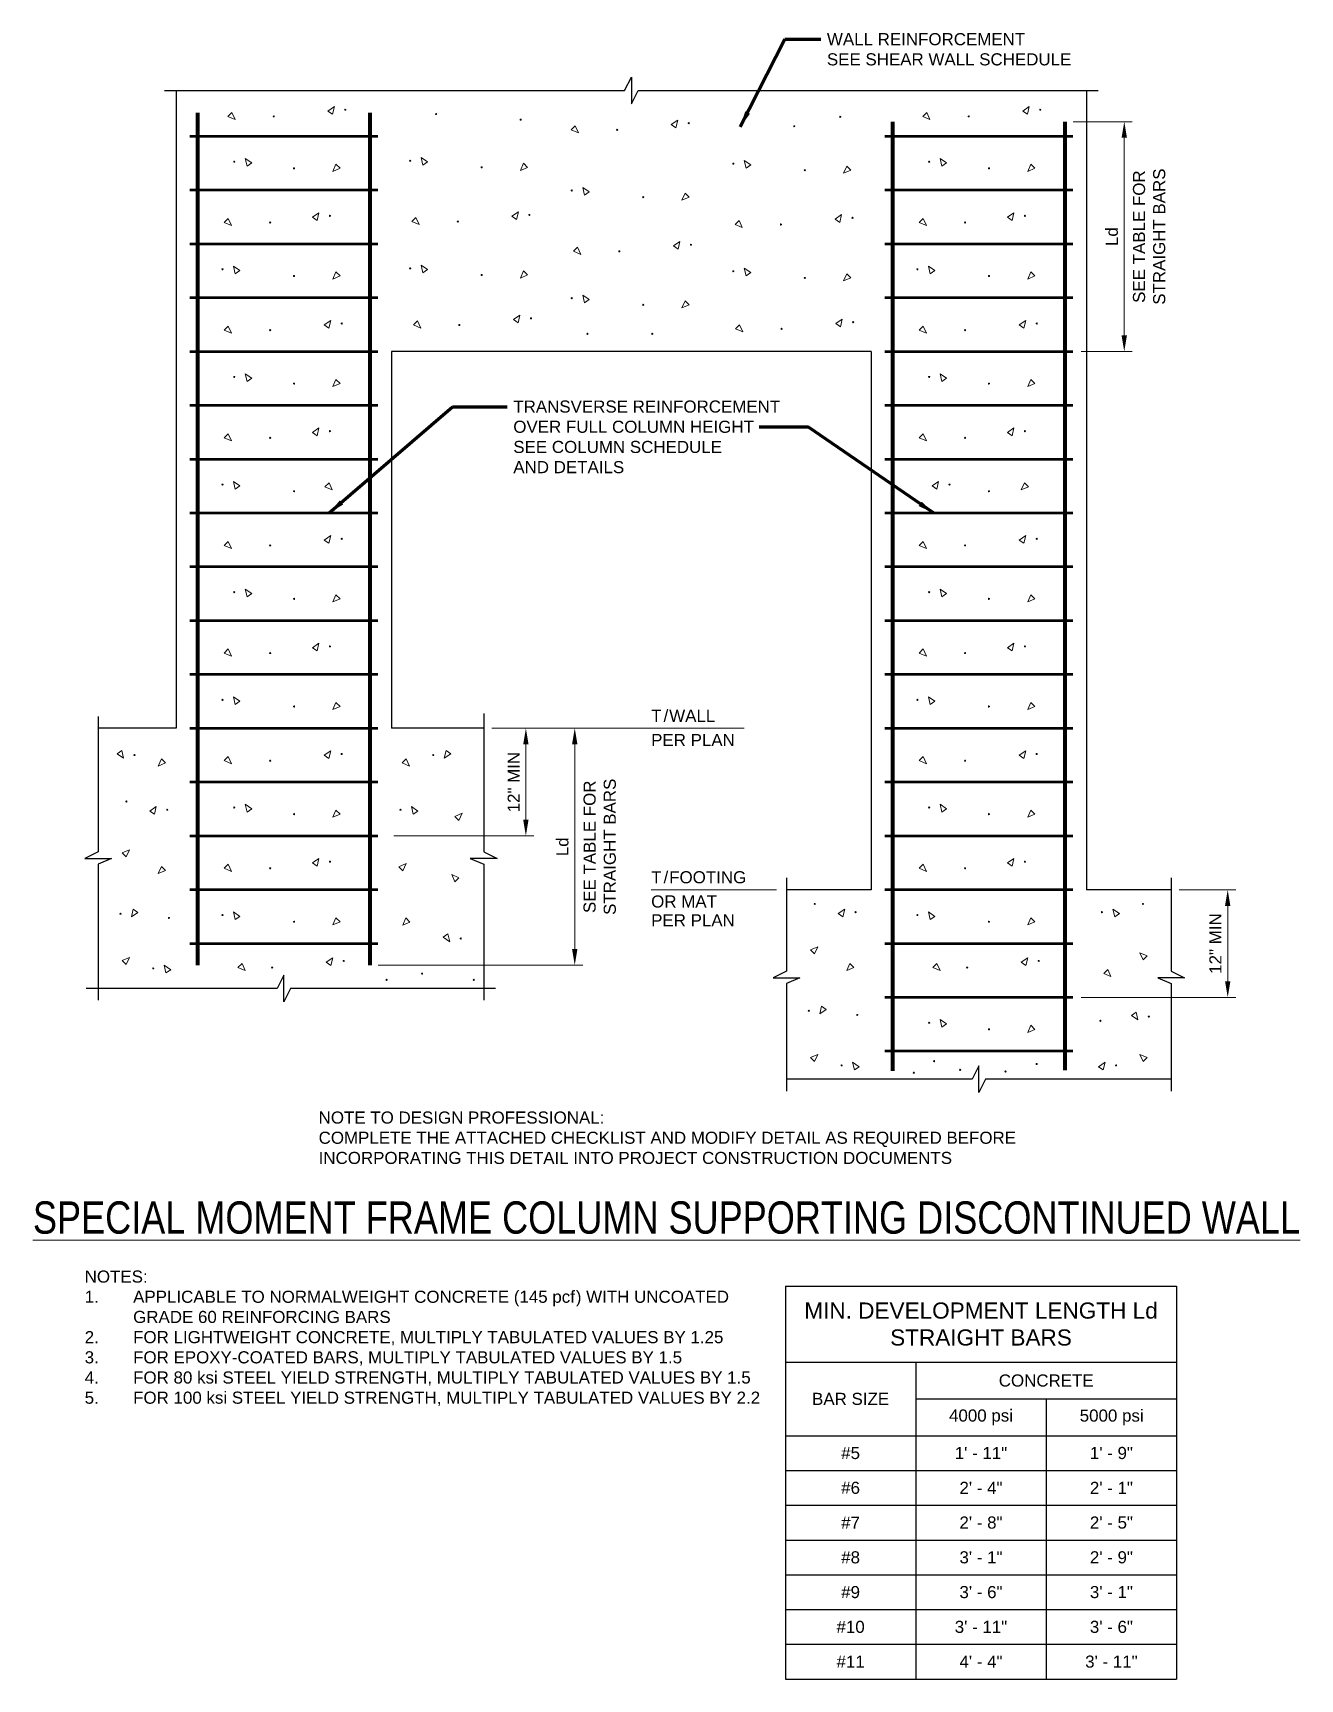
# Model space of a CAD drawing. Header units: inches. Extents: x 76 to 194, y 1865 to 2018.
import ezdxf

# ---------------------------------------------------------------- set-up
doc = ezdxf.new("R2010")
doc.units = ezdxf.units.IN
doc.header["$LTSCALE"] = 5
doc.header["$MEASUREMENT"] = 0
for name, color, linetype, lineweight in [('S-ANNO-DIMS', 1, 'Continuous', 20), ('S-ANNO-SCHD', 4, 'Continuous', 30), ('S-ANNO-TEXT', 7, 'Continuous', 20), ('S-DELT-PATT', 7, 'Continuous', 15), ('S-DETL', 3, 'Continuous', 30)]:
    doc.layers.add(name, color=color, linetype=linetype, lineweight=lineweight)
doc.styles.add('Romans', font='arial.ttf')
doc.dimstyles.get("Standard").update_dxf_attribs({"dimtxt": 0.18, "dimasz": 0.18, "dimexe": 0.18, "dimexo": 0.0625, "dimgap": 0.09, "dimtad": 0, "dimtih": 1, "dimtoh": 1, "dimdec": 4, "dimzin": 0, "dimdsep": 46, "dimtxsty": 'Standard', "dimcen": 0.09, "dimadec": 0, "dimazin": 0, "dimtfac": 1, "dimtdec": 4, "dimtofl": 0, "dimtmove": 0, "dimatfit": 3, "dimfxl": 1, "dimtolj": 1, "dimtzin": 0, "dimarcsym": 0})

# ---------------------------------------------------------------- blocks, each defined once
blk = doc.blocks.new('*D0')
at = {"layer": 'Defpoints', "color": 0, "transparency": 16777216}
for p in [(181.72, 1938.76), (172.61, 1928.76), (186.97, 1928.76)]:
    blk.add_point(p, dxfattribs=at)
at = {"layer": 'S-ANNO-DIMS', "transparency": 16777216}
for p, q in [((182.47, 1938.76), (187.72, 1938.76)), ((186.97, 1937.26), (186.97, 1930.26)), ((173.36, 1928.76), (187.72, 1928.76))]:
    blk.add_line(p, q, dxfattribs=at)
for points in [[(186.72, 1937.26), (187.22, 1937.26), (186.97, 1938.76)], [(186.72, 1930.26), (187.22, 1930.26), (186.97, 1928.76)]]:
    blk.add_solid(points, dxfattribs=at)
at = {"layer": 'S-ANNO-DIMS', "transparency": 16777216, "insert": (185.83, 1933.76), "char_height": 1.125, "attachment_point": 5, "rotation": 90, "style": 'Romans'}
blk.add_mtext('\\A1;12" MIN', dxfattribs=at)
blk = doc.blocks.new('*D1')
at = {"layer": 'Defpoints', "color": 0, "transparency": 16777216}
for p in [(171.85, 2010.12), (172.61, 1988.76), (177.36, 1988.76)]:
    blk.add_point(p, dxfattribs=at)
at = {"layer": 'S-ANNO-DIMS', "transparency": 16777216}
for p, q in [((172.6, 2010.12), (178.11, 2010.12)), ((177.36, 2008.62), (177.36, 1990.26)), ((173.36, 1988.76), (178.11, 1988.76))]:
    blk.add_line(p, q, dxfattribs=at)
for points in [[(177.11, 2008.62), (177.61, 2008.62), (177.36, 2010.12)], [(177.11, 1990.26), (177.61, 1990.26), (177.36, 1988.76)]]:
    blk.add_solid(points, dxfattribs=at)
at = {"layer": 'S-ANNO-DIMS', "transparency": 16777216, "insert": (176.21, 1999.44), "char_height": 1.125, "attachment_point": 5, "rotation": 90, "style": 'Romans'}
blk.add_mtext('\\A1;Ld', dxfattribs=at)
blk = doc.blocks.new('*D2')
at = {"layer": 'Defpoints', "color": 0, "transparency": 16777216}
for p in [(117.85, 1953.76), (107.29, 1931.74), (126.31, 1931.74)]:
    blk.add_point(p, dxfattribs=at)
at = {"layer": 'S-ANNO-DIMS', "transparency": 16777216}
for p, q in [((118.6, 1953.76), (127.06, 1953.76)), ((126.31, 1952.26), (126.31, 1933.24)), ((108.04, 1931.74), (127.06, 1931.74))]:
    blk.add_line(p, q, dxfattribs=at)
for points in [[(126.06, 1952.26), (126.56, 1952.26), (126.31, 1953.76)], [(126.06, 1933.24), (126.56, 1933.24), (126.31, 1931.74)]]:
    blk.add_solid(points, dxfattribs=at)
at = {"layer": 'S-ANNO-DIMS', "transparency": 16777216, "insert": (125.17, 1942.75), "char_height": 1.125, "attachment_point": 5, "rotation": 90, "style": 'Romans'}
blk.add_mtext('\\A1;Ld ', dxfattribs=at)
blk = doc.blocks.new('*D3')
at = {"layer": 'Defpoints', "color": 0, "transparency": 16777216}
for p in [(117.85, 1953.76), (108.74, 1943.76), (121.77, 1943.76)]:
    blk.add_point(p, dxfattribs=at)
at = {"layer": 'S-ANNO-DIMS', "transparency": 16777216}
for p, q in [((118.6, 1953.76), (122.52, 1953.76)), ((121.77, 1952.26), (121.77, 1945.26)), ((109.49, 1943.76), (122.52, 1943.76))]:
    blk.add_line(p, q, dxfattribs=at)
for points in [[(121.52, 1952.26), (122.02, 1952.26), (121.77, 1953.76)], [(121.52, 1945.26), (122.02, 1945.26), (121.77, 1943.76)]]:
    blk.add_solid(points, dxfattribs=at)
at = {"layer": 'S-ANNO-DIMS', "transparency": 16777216, "insert": (120.64, 1948.76), "char_height": 1.125, "attachment_point": 5, "rotation": 90, "style": 'Romans'}
blk.add_mtext('\\A1;12" MIN', dxfattribs=at)

msp = doc.modelspace()

# ---------------------------------------------------------------- linework, layer by layer
at = {"layer": 'S-ANNO-SCHD'}
for p, q in [((145.879787, 1901.939187), (182.224602, 1901.939187)), ((145.879787, 1901.939187), (145.879787, 1865.421267)), ((182.224602, 1901.939187), (182.224602, 1865.421267)), ((145.879787, 1894.861425), (182.224602, 1894.861425)), ((157.994725, 1894.861425), (157.994725, 1865.421267)), ((157.994725, 1891.447287), (182.224602, 1891.447287)), ((170.109664, 1891.447287), (170.109664, 1865.421267)), ((145.879787, 1888.03315), (182.224602, 1888.03315)), ((145.879787, 1884.802881), (182.224602, 1884.802881)), ((145.879787, 1881.572612), (182.224602, 1881.572612)), ((145.879787, 1878.342343), (182.224602, 1878.342343)), ((145.879787, 1875.112074), (182.224602, 1875.112074)), ((145.879787, 1871.881805), (182.224602, 1871.881805)), ((145.879787, 1868.651536), (182.224602, 1868.651536)), ((145.879787, 1865.421267), (182.224602, 1865.421267))]:
    msp.add_line(p, q, dxfattribs=at)
at = {"layer": 'S-ANNO-TEXT'}
for p, q in [((142.037768, 1953.762983), (118.602776, 1953.762983)), ((145.063814, 1938.762983), (133.409187, 1938.762983))]:
    msp.add_line(p, q, dxfattribs=at)
at = {"layer": 'S-DELT-PATT', "flags": 128}
for points in [[(103.81003, 2010.806593), (103.976197, 2011.520569), (103.375721, 2011.110673)], [(168.371104, 2010.806593), (168.537271, 2011.520569), (167.936795, 2011.110673)], [(94.076971, 2010.613963), (94.751234, 2010.326313), (94.451864, 2010.988856)], [(125.975844, 2009.363689), (126.650107, 2009.076039), (126.350736, 2009.738582)], [(135.708903, 2009.556318), (135.875069, 2010.270294), (135.274594, 2009.860398)], [(158.638045, 2010.613963), (159.312308, 2010.326313), (159.012938, 2010.988856)], [(95.863762, 2005.982207), (95.697595, 2006.696183), (96.298071, 2006.286287)], [(112.202421, 2006.071208), (112.036254, 2006.785184), (112.63673, 2006.375288)], [(160.424835, 2005.982207), (160.258669, 2006.696183), (160.859144, 2006.286287)], [(104.503097, 2005.789578), (103.828834, 2005.501927), (104.128204, 2006.16447)], [(121.93548, 2005.878579), (121.261217, 2005.590929), (121.560587, 2006.253472)], [(142.224886, 2005.803292), (142.05872, 2006.517268), (142.659195, 2006.107372)], [(151.957945, 2005.610663), (151.283682, 2005.323012), (151.583053, 2005.985555)], [(169.064171, 2005.789578), (168.389908, 2005.501927), (168.689278, 2006.16447)], [(127.213655, 2003.302743), (127.047489, 2004.016719), (127.647964, 2003.606823)], [(136.946714, 2003.110114), (136.272451, 2002.822464), (136.571822, 2003.485007)], [(93.743197, 2000.753807), (94.41746, 2000.466157), (94.118089, 2001.1287)], [(102.382532, 2000.946436), (102.548699, 2001.660412), (101.948223, 2001.250516)], [(111.175579, 2000.842808), (111.849842, 2000.555158), (111.550472, 2001.217701)], [(120.908638, 2001.035437), (121.074805, 2001.749414), (120.474329, 2001.339517)], [(141.198045, 2000.574892), (141.872308, 2000.287241), (141.572938, 2000.949784)], [(150.931104, 2000.767521), (151.097271, 2001.481497), (150.496795, 2001.071601)], [(158.30427, 2000.753807), (158.978533, 2000.466157), (158.679163, 2001.1287)], [(166.943606, 2000.946436), (167.109772, 2001.660412), (166.509297, 2001.250516)], [(126.186814, 1998.074343), (126.861077, 1997.786693), (126.561707, 1998.449236)], [(135.919873, 1998.266972), (136.08604, 1998.980948), (135.485564, 1998.571052)], [(94.770038, 1995.982207), (94.603871, 1996.696183), (95.204347, 1996.286287)], [(104.503097, 1995.789578), (103.828834, 1995.501927), (104.128204, 1996.16447)], [(112.202421, 1996.071208), (112.036254, 1996.785184), (112.63673, 1996.375288)], [(121.93548, 1995.878579), (121.261217, 1995.590929), (121.560587, 1996.253472)], [(142.224886, 1995.803292), (142.05872, 1996.517268), (142.659195, 1996.107372)], [(151.957945, 1995.610663), (151.283682, 1995.323012), (151.583053, 1995.985555)], [(159.331112, 1995.982207), (159.164945, 1996.696183), (159.765421, 1996.286287)], [(169.064171, 1995.789578), (168.389908, 1995.501927), (168.689278, 1996.16447)], [(127.213655, 1993.302743), (127.047489, 1994.016719), (127.647964, 1993.606823)], [(136.946714, 1993.110114), (136.272451, 1992.822464), (136.571822, 1993.485007)], [(103.476256, 1990.946436), (103.642422, 1991.660412), (103.041947, 1991.250516)], [(111.322019, 1991.2347), (111.996282, 1990.94705), (111.696912, 1991.609593)], [(121.055079, 1991.427329), (121.221245, 1992.141305), (120.620769, 1991.731409)], [(150.988193, 1991.070108), (151.15436, 1991.784085), (150.553884, 1991.374188)], [(168.037329, 1990.946436), (168.203496, 1991.660412), (167.60302, 1991.250516)], [(93.743197, 1990.753807), (94.41746, 1990.466157), (94.118089, 1991.1287)], [(141.255134, 1990.877479), (141.929397, 1990.589829), (141.630027, 1991.252372)], [(158.30427, 1990.753807), (158.978533, 1990.466157), (158.679163, 1991.1287)], [(95.863762, 1985.982207), (95.697595, 1986.696183), (96.298071, 1986.286287)], [(104.503097, 1985.789578), (103.828834, 1985.501927), (104.128204, 1986.16447)], [(160.424835, 1985.982207), (160.258669, 1986.696183), (160.859144, 1986.286287)], [(169.064171, 1985.789578), (168.389908, 1985.501927), (168.689278, 1986.16447)], [(93.743197, 1980.753807), (94.41746, 1980.466157), (94.118089, 1981.1287)], [(102.382532, 1980.946436), (102.548699, 1981.660412), (101.948223, 1981.250516)], [(158.30427, 1980.753807), (158.978533, 1980.466157), (158.679163, 1981.1287)], [(166.943606, 1980.946436), (167.109772, 1981.660412), (166.509297, 1981.250516)], [(94.770038, 1975.982207), (94.603871, 1976.696183), (95.204347, 1976.286287)], [(103.106184, 1976.199474), (103.780447, 1975.911824), (103.481077, 1976.574367)], [(159.934608, 1975.982207), (160.100775, 1976.696183), (159.500299, 1976.286287)], [(168.463695, 1976.199474), (167.789432, 1975.911824), (168.088802, 1976.574367)], [(103.476256, 1970.946436), (103.642422, 1971.660412), (103.041947, 1971.250516)], [(168.037329, 1970.946436), (168.203496, 1971.660412), (167.60302, 1971.250516)], [(93.743197, 1970.753807), (94.41746, 1970.466157), (94.118089, 1971.1287)], [(158.30427, 1970.753807), (158.978533, 1970.466157), (158.679163, 1971.1287)], [(95.863762, 1965.982207), (95.697595, 1966.696183), (96.298071, 1966.286287)], [(104.503097, 1965.789578), (103.828834, 1965.501927), (104.128204, 1966.16447)], [(160.424835, 1965.982207), (160.258669, 1966.696183), (160.859144, 1966.286287)], [(169.064171, 1965.789578), (168.389908, 1965.501927), (168.689278, 1966.16447)], [(93.743197, 1960.753807), (94.41746, 1960.466157), (94.118089, 1961.1287)], [(102.382532, 1960.946436), (102.548699, 1961.660412), (101.948223, 1961.250516)], [(158.30427, 1960.753807), (158.978533, 1960.466157), (158.679163, 1961.1287)], [(166.943606, 1960.946436), (167.109772, 1961.660412), (166.509297, 1961.250516)], [(94.770038, 1955.982207), (94.603871, 1956.696183), (95.204347, 1956.286287)], [(159.331112, 1955.982207), (159.164945, 1956.696183), (159.765421, 1956.286287)], [(104.503097, 1955.789578), (103.828834, 1955.501927), (104.128204, 1956.16447)], [(169.064171, 1955.789578), (168.389908, 1955.501927), (168.689278, 1956.16447)], [(84.224538, 1951.692868), (84.390705, 1950.978892), (83.790229, 1951.388788)], [(103.476256, 1950.946436), (103.642422, 1951.660412), (103.041947, 1951.250516)], [(114.351651, 1951.692868), (114.185484, 1950.978892), (114.78596, 1951.388788)], [(168.037329, 1950.946436), (168.203496, 1951.660412), (167.60302, 1951.250516)], [(88.296428, 1950.542514), (87.622165, 1950.254864), (87.921535, 1950.917407)], [(93.743197, 1950.753807), (94.41746, 1950.466157), (94.118089, 1951.1287)], [(110.279761, 1950.542514), (110.954024, 1950.254864), (110.654654, 1950.917407)], [(158.30427, 1950.753807), (158.978533, 1950.466157), (158.679163, 1951.1287)], [(87.269586, 1945.770914), (87.435753, 1946.48489), (86.835277, 1946.074994)], [(95.863762, 1945.982207), (95.697595, 1946.696183), (96.298071, 1946.286287)], [(104.503097, 1945.789578), (103.828834, 1945.501927), (104.128204, 1946.16447)], [(111.306603, 1945.770914), (111.140436, 1946.48489), (111.740912, 1946.074994)], [(115.16665, 1945.578782), (115.840913, 1945.866432), (115.541543, 1945.203889)], [(160.424835, 1945.982207), (160.258669, 1946.696183), (160.859144, 1946.286287)], [(169.064171, 1945.789578), (168.389908, 1945.501927), (168.689278, 1946.16447)], [(84.265014, 1942.176696), (84.939277, 1942.464346), (84.639907, 1941.801803)], [(88.296428, 1940.542514), (87.622165, 1940.254864), (87.921535, 1940.917407)], [(93.743197, 1940.753807), (94.41746, 1940.466157), (94.118089, 1941.1287)], [(102.382532, 1940.946436), (102.548699, 1941.660412), (101.948223, 1941.250516)], [(109.976305, 1940.896741), (110.650568, 1941.184391), (110.351198, 1940.521848)], [(158.30427, 1940.753807), (158.978533, 1940.466157), (158.679163, 1941.1287)], [(166.943606, 1940.946436), (167.109772, 1941.660412), (166.509297, 1941.250516)], [(115.555544, 1939.876264), (114.881281, 1940.163915), (115.180652, 1939.501371)], [(85.291856, 1936.948296), (85.125689, 1936.23432), (85.726165, 1936.644216)], [(94.770038, 1935.982207), (94.603871, 1936.696183), (95.204347, 1936.286287)], [(151.221532, 1936.250984), (151.387698, 1936.964961), (150.787222, 1936.555065)], [(159.331112, 1935.982207), (159.164945, 1936.696183), (159.765421, 1936.286287)], [(176.476805, 1936.250984), (176.310638, 1936.964961), (176.911114, 1936.555065)], [(104.503097, 1935.789578), (103.828834, 1935.501927), (104.128204, 1936.16447)], [(111.003263, 1935.761832), (110.329, 1935.474181), (110.62837, 1936.136724)], [(169.064171, 1935.789578), (168.389908, 1935.501927), (168.689278, 1936.16447)], [(114.528703, 1934.647864), (114.69487, 1933.933888), (114.094394, 1934.343784)], [(148.21696, 1933.166632), (148.891223, 1933.454282), (148.591852, 1932.791739)], [(84.265014, 1932.176696), (84.939277, 1932.464346), (84.639907, 1931.801803)], [(88.336904, 1931.026342), (88.170737, 1931.740318), (88.771213, 1931.330422)], [(95.023229, 1931.532066), (95.697492, 1931.244416), (95.398122, 1931.906959)], [(103.662564, 1931.724695), (103.828731, 1932.438671), (103.228255, 1932.028775)], [(152.248373, 1931.53245), (151.57411, 1931.244799), (151.87348, 1931.907343)], [(159.584303, 1931.532066), (160.258566, 1931.244416), (159.959195, 1931.906959)], [(168.223638, 1931.724695), (168.389804, 1932.438671), (167.789329, 1932.028775)], [(179.481377, 1932.61977), (178.807114, 1932.90742), (179.106484, 1932.244877)], [(175.449963, 1930.985588), (176.124226, 1930.697938), (175.824856, 1931.360481)], [(149.243801, 1927.938232), (149.077634, 1927.224256), (149.67811, 1927.634152)], [(178.454535, 1927.39137), (178.620702, 1926.677394), (178.020226, 1927.08729)], [(160.424835, 1925.982207), (160.258669, 1926.696183), (160.859144, 1926.286287)], [(169.064171, 1925.789578), (168.389908, 1925.501927), (168.689278, 1926.16447)], [(148.21696, 1923.166632), (148.891223, 1923.454282), (148.591852, 1922.791739)], [(152.288849, 1922.016278), (152.122683, 1922.730254), (152.723158, 1922.320358)], [(175.409487, 1922.016278), (175.575654, 1922.730254), (174.975178, 1922.320358)], [(179.481377, 1923.166632), (178.807114, 1923.454282), (179.106484, 1922.791739)]]:
    msp.add_lwpolyline(points, close=True, dxfattribs=at)
for points in [[(105.047841, 2011.227648, -1), (104.944161, 2011.227648, -1)], [(169.608915, 2011.227648, -1), (169.505235, 2011.227648, -1)], [(98.399246, 2010.609692, -1), (98.295566, 2010.609692, -1)], [(113.478893, 2010.831237, 1), (113.375213, 2010.831237, 1)], [(121.338945, 2010.30751, 1), (121.235265, 2010.30751, 1)], [(136.946714, 2009.977374, -1), (136.843034, 2009.977374, -1)], [(146.753113, 2009.696496, 1), (146.649433, 2009.696496, 1)], [(151.032476, 2010.569373, 1), (150.928796, 2010.569373, 1)], [(162.96032, 2010.609692, -1), (162.85664, 2010.609692, -1)], [(130.298118, 2009.359418, -1), (130.194438, 2009.359418, -1)], [(94.625951, 2006.403263, 1), (94.729631, 2006.403263, 1)], [(100.180822, 2005.785307, 1), (100.284502, 2005.785307, 1)], [(110.96461, 2006.492264, 1), (111.06829, 2006.492264, 1)], [(117.613205, 2005.874308, 1), (117.716885, 2005.874308, 1)], [(140.987075, 2006.224347, 1), (141.090755, 2006.224347, 1)], [(147.635671, 2005.606391, 1), (147.739351, 2005.606391, 1)], [(159.187024, 2006.403263, 1), (159.290704, 2006.403263, 1)], [(164.741896, 2005.785307, 1), (164.845576, 2005.785307, 1)], [(125.975844, 2003.723799, 1), (126.079524, 2003.723799, 1)], [(132.62444, 2003.105843, 1), (132.72812, 2003.105843, 1)], [(98.065471, 2000.749536, -1), (97.961791, 2000.749536, -1)], [(103.620343, 2001.367492, -1), (103.516663, 2001.367492, -1)], [(115.497854, 2000.838537, -1), (115.394174, 2000.838537, -1)], [(122.146449, 2001.456493, -1), (122.042769, 2001.456493, -1)], [(145.52032, 2000.570621, -1), (145.41664, 2000.570621, -1)], [(152.168915, 2001.188577, -1), (152.065235, 2001.188577, -1)], [(162.626545, 2000.749536, -1), (162.522865, 2000.749536, -1)], [(168.181417, 2001.367492, -1), (168.077737, 2001.367492, -1)], [(130.509089, 1998.070072, -1), (130.405409, 1998.070072, -1)], [(137.157684, 1998.688028, -1), (137.054004, 1998.688028, -1)], [(93.532227, 1996.403263, 1), (93.635907, 1996.403263, 1)], [(110.96461, 1996.492264, 1), (111.06829, 1996.492264, 1)], [(140.987075, 1996.224347, 1), (141.090755, 1996.224347, 1)], [(158.093301, 1996.403263, 1), (158.196981, 1996.403263, 1)], [(100.180822, 1995.785307, 1), (100.284502, 1995.785307, 1)], [(117.613205, 1995.874308, 1), (117.716885, 1995.874308, 1)], [(147.635671, 1995.606391, 1), (147.739351, 1995.606391, 1)], [(164.741896, 1995.785307, 1), (164.845576, 1995.785307, 1)], [(125.975844, 1993.723799, 1), (126.079524, 1993.723799, 1)], [(132.62444, 1993.105843, 1), (132.72812, 1993.105843, 1)], [(104.714067, 1991.367492, -1), (104.610387, 1991.367492, -1)], [(122.292889, 1991.848385, -1), (122.189209, 1991.848385, -1)], [(152.226004, 1991.491164, -1), (152.122324, 1991.491164, -1)], [(169.27514, 1991.367492, -1), (169.17146, 1991.367492, -1)], [(98.065471, 1990.749536, -1), (97.961791, 1990.749536, -1)], [(115.644294, 1991.230429, -1), (115.540614, 1991.230429, -1)], [(127.539651, 1990.405899, 1), (127.435971, 1990.405899, 1)], [(133.565693, 1990.405899, 1), (133.462013, 1990.405899, 1)], [(145.577409, 1990.873208, -1), (145.473729, 1990.873208, -1)], [(162.626545, 1990.749536, -1), (162.522865, 1990.749536, -1)], [(94.625951, 1986.403263, 1), (94.729631, 1986.403263, 1)], [(100.180822, 1985.785307, 1), (100.284502, 1985.785307, 1)], [(159.187024, 1986.403263, 1), (159.290704, 1986.403263, 1)], [(164.741896, 1985.785307, 1), (164.845576, 1985.785307, 1)], [(98.065471, 1980.749536, -1), (97.961791, 1980.749536, -1)], [(103.620343, 1981.367492, -1), (103.516663, 1981.367492, -1)], [(162.626545, 1980.749536, -1), (162.522865, 1980.749536, -1)], [(168.181417, 1981.367492, -1), (168.077737, 1981.367492, -1)], [(93.532227, 1976.403263, 1), (93.635907, 1976.403263, 1)], [(161.172419, 1976.403263, -1), (161.068739, 1976.403263, -1)], [(100.180822, 1975.785307, 1), (100.284502, 1975.785307, 1)], [(164.741896, 1975.785307, 1), (164.845576, 1975.785307, 1)], [(98.065471, 1970.749536, -1), (97.961791, 1970.749536, -1)], [(104.714067, 1971.367492, -1), (104.610387, 1971.367492, -1)], [(162.626545, 1970.749536, -1), (162.522865, 1970.749536, -1)], [(169.27514, 1971.367492, -1), (169.17146, 1971.367492, -1)], [(94.625951, 1966.403263, 1), (94.729631, 1966.403263, 1)], [(100.180822, 1965.785307, 1), (100.284502, 1965.785307, 1)], [(159.187024, 1966.403263, 1), (159.290704, 1966.403263, 1)], [(164.741896, 1965.785307, 1), (164.845576, 1965.785307, 1)], [(98.065471, 1960.749536, -1), (97.961791, 1960.749536, -1)], [(103.620343, 1961.367492, -1), (103.516663, 1961.367492, -1)], [(162.626545, 1960.749536, -1), (162.522865, 1960.749536, -1)], [(168.181417, 1961.367492, -1), (168.077737, 1961.367492, -1)], [(93.532227, 1956.403263, 1), (93.635907, 1956.403263, 1)], [(158.093301, 1956.403263, 1), (158.196981, 1956.403263, 1)], [(100.180822, 1955.785307, 1), (100.284502, 1955.785307, 1)], [(164.741896, 1955.785307, 1), (164.845576, 1955.785307, 1)], [(85.462349, 1951.271812, 1), (85.358669, 1951.271812, 1)], [(98.065471, 1950.749536, -1), (97.961791, 1950.749536, -1)], [(104.714067, 1951.367492, -1), (104.610387, 1951.367492, -1)], [(113.11384, 1951.271812, -1), (113.21752, 1951.271812, -1)], [(162.626545, 1950.749536, -1), (162.522865, 1950.749536, -1)], [(169.27514, 1951.367492, -1), (169.17146, 1951.367492, -1)], [(84.706549, 1946.962487, 1), (84.602869, 1946.962487, 1)], [(88.507397, 1946.19197, -1), (88.403717, 1946.19197, -1)], [(94.625951, 1946.403263, 1), (94.729631, 1946.403263, 1)], [(100.180822, 1945.785307, 1), (100.284502, 1945.785307, 1)], [(110.068792, 1946.19197, 1), (110.172472, 1946.19197, 1)], [(159.187024, 1946.403263, 1), (159.290704, 1946.403263, 1)], [(164.741896, 1945.785307, 1), (164.845576, 1945.785307, 1)], [(103.620343, 1941.367492, -1), (103.516663, 1941.367492, -1)], [(168.181417, 1941.367492, -1), (168.077737, 1941.367492, -1)], [(98.065471, 1940.749536, -1), (97.961791, 1940.749536, -1)], [(162.626545, 1940.749536, -1), (162.522865, 1940.749536, -1)], [(84.054045, 1936.52724, -1), (84.157725, 1936.52724, -1)], [(93.532227, 1936.403263, 1), (93.635907, 1936.403263, 1)], [(148.658494, 1937.442558, 1), (148.554814, 1937.442558, 1)], [(152.459342, 1936.67204, -1), (152.355662, 1936.67204, -1)], [(158.093301, 1936.403263, 1), (158.196981, 1936.403263, 1)], [(175.238994, 1936.67204, 1), (175.342674, 1936.67204, 1)], [(179.039842, 1937.442558, -1), (179.143522, 1937.442558, -1)], [(88.660269, 1936.138454, 1), (88.556589, 1936.138454, 1)], [(100.180822, 1935.785307, 1), (100.284502, 1935.785307, 1)], [(164.741896, 1935.785307, 1), (164.845576, 1935.785307, 1)], [(115.766514, 1934.226808, 1), (115.662834, 1934.226808, 1)], [(104.900375, 1932.145751, -1), (104.796695, 1932.145751, -1)], [(169.461449, 1932.145751, -1), (169.357769, 1932.145751, -1)], [(87.099093, 1931.447398, 1), (87.202773, 1931.447398, 1)], [(98.25178, 1931.527795, -1), (98.1481, 1931.527795, -1)], [(108.888258, 1930.391852, 1), (108.784578, 1930.391852, 1)], [(112.178547, 1930.962315, 1), (112.074867, 1930.962315, 1)], [(116.979686, 1930.391852, 1), (116.876006, 1930.391852, 1)], [(162.812854, 1931.527795, -1), (162.709174, 1931.527795, -1)], [(148.00599, 1927.517176, -1), (148.10967, 1927.517176, -1)], [(152.612214, 1927.12839, 1), (152.508534, 1927.12839, 1)], [(159.187024, 1926.403263, 1), (159.290704, 1926.403263, 1)], [(164.741896, 1925.785307, 1), (164.845576, 1925.785307, 1)], [(175.086122, 1926.581528, -1), (175.189802, 1926.581528, -1)], [(179.692346, 1926.970314, 1), (179.588666, 1926.970314, 1)], [(159.742287, 1922.834579, -1), (159.638607, 1922.834579, -1)], [(169.27514, 1922.568296, -1), (169.17146, 1922.568296, -1)], [(151.051038, 1922.437334, 1), (151.154718, 1922.437334, 1)], [(157.866478, 1921.758404, -1), (157.762798, 1921.758404, -1)], [(162.164962, 1922.027448, -1), (162.061282, 1922.027448, -1)], [(166.379633, 1921.873708, -1), (166.275953, 1921.873708, -1)], [(176.647298, 1922.437334, -1), (176.543618, 1922.437334, -1)]]:
    msp.add_lwpolyline(points, format="xyb", close=True, dxfattribs=at)
at = {"layer": 'S-DETL', "linetype": 'Continuous'}
for p, q in [((89.288094, 2013.027308), (89.288094, 1953.762983)), ((173.849168, 2013.027308), (173.849168, 1938.762983)), ((109.288094, 1988.762983), (109.288094, 1953.762983)), ((153.849168, 1988.762983), (109.288094, 1988.762983)), ((153.849168, 1988.762983), (153.849168, 1938.762983)), ((89.288094, 1953.762983), (82.028978, 1953.762983)), ((117.852776, 1953.762983), (109.288094, 1953.762983)), ((153.849168, 1938.762983), (145.980923, 1938.762983)), ((181.717413, 1938.762983), (173.849168, 1938.762983))]:
    msp.add_line(p, q, dxfattribs=at)
for points in [[(88.194371, 2013.027308), (130.946446, 2013.027308), (131.568631, 2014.271677), (131.568631, 2011.782938), (132.190816, 2013.027308), (174.942892, 2013.027308)], [(82.028978, 1954.856707), (82.028978, 1942.292882), (80.784608, 1941.670697), (83.273348, 1941.670697), (82.028978, 1941.123836), (82.028978, 1928.484688)], [(117.852776, 1955.128255), (117.852776, 1942.292882), (119.097145, 1941.670697), (116.608406, 1941.670697), (117.852776, 1941.123836), (117.852776, 1928.484688)], [(145.980923, 1939.856707), (145.980923, 1931.201964), (144.736553, 1930.579779), (147.225293, 1930.579779), (145.980923, 1930.032918), (145.980923, 1920.058482)], [(181.717413, 1939.856707), (181.717413, 1931.201964), (182.961783, 1930.579779), (180.473043, 1930.579779), (181.717413, 1930.032918), (181.717413, 1920.058482)], [(118.946499, 1929.578412), (99.910279, 1929.578412), (99.288094, 1928.334042), (99.288094, 1930.822782), (98.66591, 1929.578412), (80.935254, 1929.578412)], [(181.717413, 1921.152206), (164.471353, 1921.152206), (163.849168, 1919.907836), (163.849168, 1922.396576), (163.226983, 1921.152206), (145.980923, 1921.152206)]]:
    msp.add_lwpolyline(points, dxfattribs=at)
for points, const_width in [([(91.288094, 2010.953245), (91.288094, 1931.736479)], 0.375), ([(107.288094, 2010.953245), (107.288094, 1931.736479)], 0.375), ([(155.849168, 2010.121964), (155.849168, 1921.919768)], 0.375), ([(171.849168, 2010.121964), (171.849168, 1921.994551)], 0.375), ([(108.0464, 2008.762983), (90.529789, 2008.762983)], 0.25), ([(172.607474, 2008.762983), (155.090862, 2008.762983)], 0.25), ([(108.0464, 2003.762983), (90.529789, 2003.762983)], 0.25), ([(172.607474, 2003.762983), (155.090862, 2003.762983)], 0.25), ([(108.0464, 1998.762983), (90.529789, 1998.762983)], 0.25), ([(172.607474, 1998.762983), (155.090862, 1998.762983)], 0.25), ([(108.0464, 1993.762983), (90.529789, 1993.762983)], 0.25), ([(172.607474, 1993.762983), (155.090862, 1993.762983)], 0.25), ([(108.0464, 1988.762983), (90.529789, 1988.762983)], 0.25), ([(172.607474, 1988.762983), (155.090862, 1988.762983)], 0.25), ([(108.0464, 1983.762983), (90.529789, 1983.762983)], 0.25), ([(172.607474, 1983.762983), (155.090862, 1983.762983)], 0.25), ([(108.0464, 1978.762983), (90.529789, 1978.762983)], 0.25), ([(172.607474, 1978.762983), (155.090862, 1978.762983)], 0.25), ([(108.0464, 1973.762983), (90.529789, 1973.762983)], 0.25), ([(172.607474, 1973.762983), (155.090862, 1973.762983)], 0.25), ([(108.0464, 1968.762983), (90.529789, 1968.762983)], 0.25), ([(108.0464, 1968.762983), (90.529789, 1968.762983)], 0.25), ([(172.607474, 1968.762983), (155.090862, 1968.762983)], 0.25), ([(108.0464, 1963.762983), (90.529789, 1963.762983)], 0.25), ([(108.0464, 1963.762983), (90.529789, 1963.762983)], 0.25), ([(172.607474, 1963.762983), (155.090862, 1963.762983)], 0.25), ([(108.0464, 1958.762983), (90.529789, 1958.762983)], 0.25), ([(172.607474, 1958.762983), (155.090862, 1958.762983)], 0.25), ([(108.0464, 1953.762983), (90.529789, 1953.762983)], 0.25), ([(108.0464, 1953.762983), (90.529789, 1953.762983)], 0.25), ([(172.607474, 1953.762983), (155.090862, 1953.762983)], 0.25), ([(172.607474, 1953.762983), (155.090862, 1953.762983)], 0.25), ([(108.0464, 1948.762983), (90.529789, 1948.762983)], 0.25), ([(172.607474, 1948.762983), (155.090862, 1948.762983)], 0.25), ([(172.607474, 1948.762983), (155.090862, 1948.762983)], 0.25), ([(108.0464, 1943.762983), (90.529789, 1943.762983)], 0.25), ([(108.0464, 1938.762983), (90.529789, 1938.762983)], 0.25), ([(172.607474, 1938.762983), (155.090862, 1938.762983)], 0.25), ([(172.607474, 1938.762983), (155.090862, 1938.762983)], 0.25), ([(108.0464, 1933.762983), (90.529789, 1933.762983)], 0.25), ([(172.607474, 1933.762983), (155.090862, 1933.762983)], 0.25), ([(172.607474, 1928.762983), (155.090862, 1928.762983)], 0.25), ([(172.607474, 1928.762983), (155.090862, 1928.762983)], 0.25), ([(172.607474, 1928.762983), (155.090862, 1928.762983)], 0.25), ([(172.607474, 1928.762983), (155.090862, 1928.762983)], 0.25), ([(172.607474, 1923.762983), (155.090862, 1923.762983)], 0.25)]:
    msp.add_lwpolyline(points, dxfattribs=dict(at, const_width=const_width))
at = {"layer": 'S-DETL', "const_width": 0.25}
msp.add_lwpolyline([(172.607474, 1943.762983), (155.090862, 1943.762983)], dxfattribs=at)

# ---------------------------------------------------------------- texts
at = {"layer": 'S-ANNO-TEXT', "char_height": 1.125, "style": 'Romans'}
for s, insert, width, attachment_point in [('\\A1;\\pxql;WALL REINFORCEMENT \\PSEE SHEAR WALL SCHEDULE', (183.318235, 2018.35027), 33.5823748, 3), ('\\A1;\\pxql;TRANSVERSE REINFORCEMENT \\POVER FULL COLUMN HEIGHT \\PSEE COLUMN SCHEDULE \\PAND DETAILS', (120.601416, 1984.214254), 26.08933319, 1), ('\\pxa0.66667,ql;NOTES:\\P\\pi-1.7778,l1.7778;1.^IAPPLICABLE TO NORMALWEIGHT CONCRETE (145 pc{\\T1.2;f}) WITH UNCOATED ^IGRADE 60 REINFORCING BARS\\P2.^IFOR LIGHTWEIGHT CONCRETE, MULTIPLY TABULATED VALUES BY 1.25\\P3.^IFOR EPOXY-COATED BARS, MULTIPLY TABULATED VALUES BY 1.5\\P4.^IFOR 80 ksi STEEL YIELD STRENGTH, MULTIPLY TABULATED VALUES BY 1.5\\P5.^IFOR 100 ksi STEEL YIELD STRENGTH, MULTIPLY TABULATED VALUES BY 2.2', (80.784608, 1903.381121), 60.59937613, 1)]:
    msp.add_mtext(s, dxfattribs=dict(at, insert=insert, width=width, attachment_point=attachment_point))
at = {"layer": 'S-ANNO-TEXT', "char_height": 1.125, "attachment_point": 2, "rotation": 90, "style": 'Romans'}
for insert in [(178.167908, 1999.442473), (127.126696, 1942.749731)]:
    msp.add_mtext('\\A1;\\pxqc;SEE TABLE FOR\\PSTRAIGHT BARS', dxfattribs=dict(at, insert=insert))
at = {"layer": 'S-ANNO-TEXT', "char_height": 1.125, "attachment_point": 1, "line_spacing_factor": 1.2, "style": 'Romans'}
for s, insert in [('\\A1;\\pxql;{\\T1.2;T/}WALL\\PPER PLAN', (133.409187, 1955.482023)), ('\\A1;\\pxql;{\\T1.2;T/}FOOTING\\POR MAT', (133.409187, 1940.482023))]:
    msp.add_mtext(s, dxfattribs=dict(at, insert=insert))
at = {"layer": 'S-ANNO-TEXT', "style": 'Romans'}
for s, insert, char_height, attachment_point in [('\\A1;\\pxa0.25,ql;PER PLAN', (133.409187, 1936.481443), 1.125, 1), ('NOTE TO DESIGN PROFESSIONAL: \\PCOMPLETE THE ATTACHED CHECKLIST AND MODIFY DETAIL AS REQUIRED BEFORE \\PINCORPORATING THIS DETAIL INTO PROJECT CONSTRUCTION DOCUMENTS', (102.51807, 1918.155613), 1.12499999, 1), ('{\\W0.8;\\LSPECIAL MOMENT FRAME COLUMN SUPPORTING DISCONTINUED WALL}', (134.834194, 1909.803941), 3, 2), ('MIN. DEVELOPMENT LENGTH Ld\\PSTRAIGHT BARS', (164.052194, 1898.400306), 1.5, 5), ('CONCRETE', (170.109664, 1893.154356), 1.125, 5), ('BAR SIZE', (151.937256, 1891.447287), 1.125, 5), ('4000 psi', (164.052194, 1889.740219), 1.125, 5), ('5000 psi', (176.192201, 1889.733154), 1.125, 5), ('#5', (151.937256, 1886.418016), 1.125, 5), ('1\' - 11"', (164.052194, 1886.418016), 1.125, 5), ('1\' - 9"', (176.167133, 1886.418016), 1.125, 5), ('#6', (151.937256, 1883.187747), 1.125, 5), ('2\' - 4"', (164.052194, 1883.187747), 1.125, 5), ('2\' - 1"', (176.167133, 1883.187747), 1.125, 5), ('#7', (151.937256, 1879.957478), 1.125, 5), ('2\' - 8"', (164.052194, 1879.957478), 1.125, 5), ('2\' - 5"', (176.167133, 1879.957478), 1.125, 5), ('#8', (151.937256, 1876.727209), 1.125, 5), ('3\' - 1"', (164.052194, 1876.727209), 1.125, 5), ('2\' - 9"', (176.167133, 1876.727209), 1.125, 5), ('#9', (151.937256, 1873.49694), 1.125, 5), ('3\' - 6"', (164.052194, 1873.49694), 1.125, 5), ('3\' - 1"', (176.167133, 1873.49694), 1.125, 5), ('#10', (151.937256, 1870.266671), 1.125, 5), ('3\' - 11"', (164.052194, 1870.266671), 1.125, 5), ('3\' - 6"', (176.167133, 1870.266671), 1.125, 5), ('#11', (151.937256, 1867.036402), 1.125, 5), ('4\' - 4"', (164.052194, 1867.036402), 1.125, 5), ('3\' - 11"', (176.167133, 1867.036402), 1.125, 5)]:
    msp.add_mtext(s, dxfattribs=dict(at, insert=insert, char_height=char_height, attachment_point=attachment_point))

# ---------------------------------------------------------------- dimensions: what is measured, and where the dimension line sits
at = {"layer": 'S-ANNO-DIMS'}
for base, p1, p2, text, picture, middle in [((177.355408, 1988.762983), (171.849168, 2010.121964), (172.607474, 1988.762983), 'Ld', '*D1', (177.355408, 1999.442473)), ((126.314196, 1931.736479), (117.852776, 1953.762983), (107.288094, 1931.736479), 'Ld ', '*D2', (126.314196, 1942.749731)), ((121.76548, 1943.762983), (117.852776, 1953.762983), (108.742836, 1943.762983), '12" MIN', '*D3', (121.76548, 1948.762983)), ((186.965347, 1928.762983), (181.717413, 1938.762983), (172.607474, 1928.762983), '12" MIN', '*D0', (186.965347, 1933.762983))]:
    dim = msp.add_linear_dim(base=base, p1=p1, p2=p2, angle=270, text=text, dimstyle='Standard', override={"dimscale": 12, "dimtxt": 0.09375, "dimasz": 0.125, "dimexe": 0.0625, "dimgap": 0.0625, "dimtih": 0, "dimtoh": 0, "dimdec": 5, "dimrnd": 0.03125, "dimzin": 7, "dimlunit": 4, "dimtxsty": 'Romans', "dimcen": 0.125, "dimclrd": 256, "dimclre": 256, "dimclrt": 256, "dimadec": 4, "dimtdec": 5, "dimtofl": 1, "dimtvp": 1, "dimfrac": 2, "dimtzin": 3, "dimlwd": 65535, "dimlwe": 65535}, dxfattribs=at)
    dim.commit()
    dim.dimension.update_dxf_attribs({"geometry": picture, "text_midpoint": middle, "dimtype": 128})

# ---------------------------------------------------------------- leaders
at = {"layer": 'S-ANNO-TEXT'}
for points in [[(141.683885, 2009.628634), (145.842122, 2017.784823), (149.170675, 2017.785084)], [(103.504403, 1973.762983), (114.946124, 1983.632308), (120.019731, 1983.632569)], [(159.63286, 1973.762983), (148.033823, 1981.737355), (143.432502, 1981.72984)]]:
    msp.add_leader(points, dimstyle='Standard', override={"dimscale": 12, "dimtxt": 0.09375, "dimasz": 0.125, "dimexe": 0.0625, "dimgap": 0.0625, "dimtih": 0, "dimtoh": 0, "dimdec": 5, "dimlfac": 12, "dimrnd": 0.03125, "dimzin": 7, "dimlunit": 4, "dimtxsty": 'Romans', "dimcen": 0.125, "dimclrd": 256, "dimclre": 256, "dimclrt": 256, "dimadec": 4, "dimtdec": 5, "dimtofl": 1, "dimtvp": 1, "dimfrac": 2, "dimtzin": 3, "dimlwd": 65535, "dimlwe": 65535}, dxfattribs=at)

doc.saveas('drawing.dxf')
